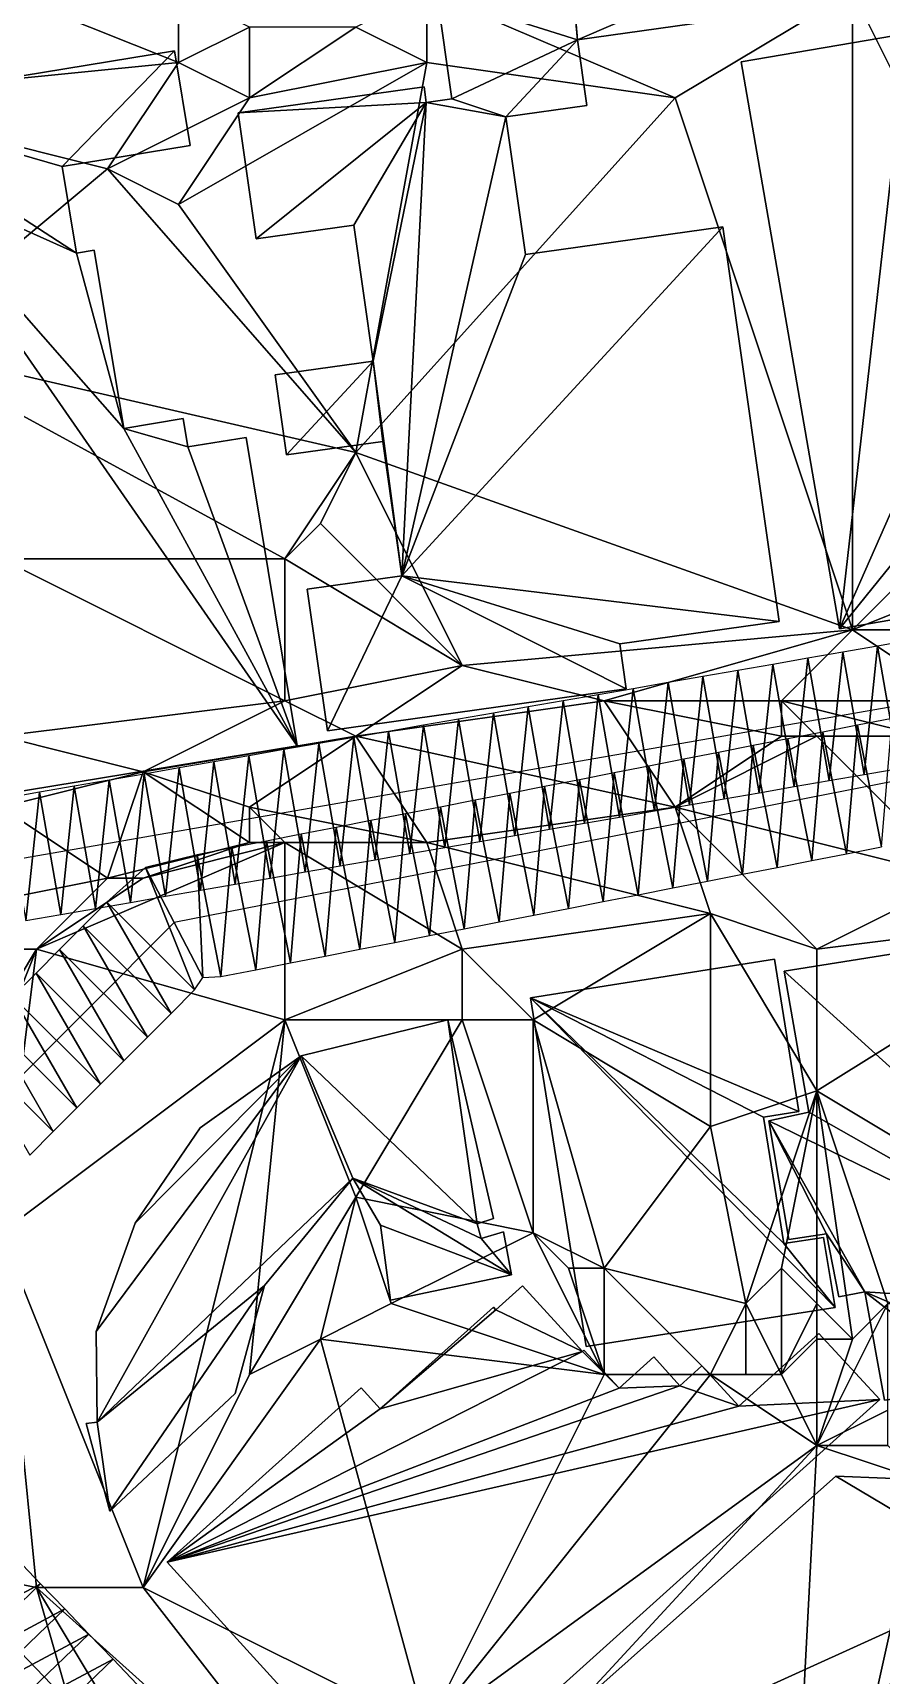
# Model space of a CAD drawing. Header units: metres. Extents: x -1103 to 901, y -902 to 905.
# Drawn here: x -908.2 to -860.4, y 291 to 383.7 of the extents above; entities that cross this region are included whole.
import ezdxf

# ---------------------------------------------------------------- set-up
doc = ezdxf.new("R2010")
doc.units = ezdxf.units.M
for name, color, linetype in [('OSM_BUILDING_FOOTPRINTS', 7, 'CONTINUOUS'), ('OSM_BUILDING_ROOFS', 1, 'CONTINUOUS'), ('OSM_BUILDING_WALLS', 8, 'CONTINUOUS'), ('OSM_ROAD_AXES', 2, 'CONTINUOUS'), ('OSM_ROAD_SURFACE', 9, 'CONTINUOUS'), ('OSM_TERRAIN', 3, 'CONTINUOUS')]:
    doc.layers.add(name, color=color, linetype=linetype)

msp = doc.modelspace()

# ---------------------------------------------------------------- linework, layer by layer
at = {"layer": 'OSM_BUILDING_FOOTPRINTS'}
msp.add_polyline3d([(-866.485, 384.813, 13.067), (-877.495, 383.275, 13.067), (-876.975, 379.571, 13.067), (-881.54, 378.929, 13.067), (-880.435, 371.177, 13.067), (-869.304, 372.736, 13.067), (-866.131, 350.475, 13.067), (-875.118, 349.214, 13.067), (-874.764, 346.67, 13.067), (-891.599, 344.303, 13.067), (-892.737, 352.288, 13.067), (-887.398, 353.04, 13.067), (-888.482, 360.626, 13.067), (-893.909, 359.874, 13.067), (-894.55, 364.386, 13.067), (-889.024, 365.161, 13.067), (-889.024, 365.161, 13.067), (-890.107, 372.835, 13.067), (-895.612, 372.061, 13.067), (-896.629, 379.161, 13.067), (-886.15, 380.632, 13.067), (-886.028, 379.747, 13.067), (-884.591, 379.958, 13.067), (-885.42, 385.775, 13.067)], dxfattribs=at)
for points in [[(-868.276, 382.037, 12.557), (-858.913, 383.641, 12.557), (-855.807, 365.736, 12.557), (-852.657, 366.267, 12.557), (-851.982, 362.385, 12.557), (-852.9, 362.219, 12.557), (-851.142, 352.056, 12.557), (-862.726, 350.065, 12.557), (-868.276, 382.037, 12.557)], [(-915.686, 375.71, 13.244), (-917.974, 375.334, 13.244), (-918.681, 379.636, 13.244), (-900.221, 382.656, 13.244), (-899.348, 377.325, 13.244), (-906.566, 376.142, 13.244), (-905.748, 371.243, 13.244), (-904.753, 371.409, 13.244), (-903.084, 361.367, 13.244), (-899.735, 361.92, 13.244), (-899.469, 360.317, 13.244), (-896.186, 360.858, 13.244), (-893.301, 343.452, 13.244), (-909.882, 340.731, 13.244), (-915.686, 375.71, 13.244)], [(-848.146, 333.577, 13.116), (-844.664, 311.58, 13.116), (-854.822, 309.866, 13.116), (-854.435, 307.345, 13.116), (-860.194, 306.559, 13.116), (-861.3, 312.664, 13.116), (-862.77, 312.387, 13.116), (-863.466, 315.937, 13.116), (-865.589, 315.617, 13.116), (-866.716, 322.318, 13.116), (-864.461, 322.794, 13.116), (-865.854, 330.745, 13.116), (-848.146, 333.577, 13.116)], [(-866.385, 331.42, 13.292), (-865.014, 322.838, 13.292), (-867.004, 322.517, 13.292), (-865.865, 315.384, 13.292), (-863.621, 315.738, 13.292), (-862.98, 311.79, 13.292), (-877.007, 309.578, 13.292), (-880.147, 329.252, 13.292), (-866.385, 331.42, 13.292)], [(-896.804, 306.935, 15.223), (-903.868, 300.288, 15.223), (-905.205, 305.232, 15.223), (-904.586, 305.32, 15.223), (-904.642, 310.429, 15.223), (-902.442, 316.534, 15.223), (-898.783, 321.909, 15.223), (-893.08, 325.978, 15.223), (-884.811, 328.002, 15.223), (-882.236, 316.811, 15.223), (-883.153, 316.501, 15.223), (-882.932, 315.683, 15.223), (-881.672, 316.059, 15.223), (-881.23, 313.626, 15.223), (-888.05, 312.188, 15.223), (-888.603, 316.424, 15.223), (-890.161, 319.078, 15.223), (-895.147, 313.017, 15.223), (-896.804, 306.935, 15.223)], [(-887.143, 282.572, 13.713), (-900.64, 297.424, 13.713), (-889.708, 307.256, 13.713), (-888.625, 306.072, 13.713), (-882.247, 311.801, 13.713), (-882.136, 311.679, 13.713), (-882.114, 311.646, 13.713), (-880.6, 313.006, 13.713), (-877.228, 309.302, 13.713), (-877.14, 309.379, 13.713), (-875.161, 307.234, 13.713), (-873.205, 308.992, 13.713), (-871.735, 307.367, 13.713), (-870.485, 308.495, 13.713), (-868.396, 306.216, 13.713), (-863.886, 310.319, 13.713), (-860.449, 306.593, 13.713), (-887.143, 282.572, 13.713)], [(-857.331, 302.036, 15.648), (-853.286, 296.529, 15.648), (-878.875, 273.283, 15.648), (-886.181, 281.588, 15.648), (-862.925, 302.268, 15.648), (-857.331, 302.036, 15.648)]]:
    msp.add_polyline3d(points, close=True, dxfattribs=at)
at = {"layer": 'OSM_BUILDING_ROOFS'}
for points in [[(-877.495, 383.275, 31.067), (-866.916, 387.843, 31.067), (-877.76, 386.317, 31.067)], [(-877.495, 383.275, 31.067), (-866.485, 384.813, 31.067), (-866.916, 387.843, 31.067)], [(-877.495, 383.275, 31.067), (-877.837, 386.836, 31.067), (-885.42, 385.775, 31.067)], [(-877.495, 383.275, 31.067), (-877.76, 386.317, 31.067), (-877.837, 386.836, 31.067)], [(-877.495, 383.275, 31.067), (-885.42, 385.775, 31.067), (-884.591, 379.958, 31.067)], [(-858.913, 383.641, 33.757), (-868.276, 382.037, 33.757), (-862.726, 350.065, 33.757)], [(-855.807, 365.736, 33.757), (-858.913, 383.641, 33.757), (-862.726, 350.065, 33.757)], [(-906.566, 376.142, 21.644), (-900.221, 382.656, 21.644), (-918.681, 379.636, 21.644)], [(-906.566, 376.142, 21.644), (-899.348, 377.325, 21.644), (-900.221, 382.656, 21.644)], [(-881.54, 378.929, 31.067), (-877.495, 383.275, 31.067), (-884.591, 379.958, 31.067)], [(-881.54, 378.929, 31.067), (-876.975, 379.571, 31.067), (-877.495, 383.275, 31.067)], [(-886.028, 379.747, 31.067), (-886.15, 380.632, 31.067), (-896.629, 379.161, 31.067)], [(-881.54, 378.929, 31.067), (-884.591, 379.958, 31.067), (-886.028, 379.747, 31.067)], [(-905.748, 371.243, 21.644), (-906.566, 376.142, 21.644), (-918.681, 379.636, 21.644)], [(-905.748, 371.243, 21.644), (-918.681, 379.636, 21.644), (-915.686, 375.71, 21.644)], [(-886.028, 379.747, 31.067), (-896.629, 379.161, 31.067), (-895.612, 372.061, 31.067)], [(-886.028, 379.747, 31.067), (-895.612, 372.061, 31.067), (-890.107, 372.835, 31.067)], [(-886.028, 379.747, 31.067), (-890.107, 372.835, 31.067), (-889.024, 365.161, 31.067)], [(-886.028, 379.747, 31.067), (-889.024, 365.161, 31.067), (-887.398, 353.04, 31.067)], [(-886.028, 379.747, 31.067), (-887.398, 353.04, 31.067), (-881.54, 378.929, 31.067)], [(-887.398, 353.04, 31.067), (-880.435, 371.177, 31.067), (-881.54, 378.929, 31.067)], [(-915.686, 375.71, 21.644), (-909.882, 340.731, 21.644), (-893.301, 343.452, 21.644)], [(-915.686, 375.71, 21.644), (-893.301, 343.452, 21.644), (-903.084, 361.367, 21.644)], [(-915.686, 375.71, 21.644), (-903.084, 361.367, 21.644), (-905.748, 371.243, 21.644)], [(-887.398, 353.04, 31.067), (-866.131, 350.475, 31.067), (-869.304, 372.736, 31.067)], [(-887.398, 353.04, 31.067), (-869.304, 372.736, 31.067), (-880.435, 371.177, 31.067)], [(-903.084, 361.367, 21.644), (-904.753, 371.409, 21.644), (-905.748, 371.243, 21.644)], [(-889.024, 365.161, 31.067), (-894.55, 364.386, 31.067), (-893.909, 359.874, 31.067)], [(-889.024, 365.161, 31.067), (-893.909, 359.874, 31.067), (-888.482, 360.626, 31.067)], [(-889.024, 365.161, 31.067), (-888.482, 360.626, 31.067), (-887.398, 353.04, 31.067)], [(-855.807, 365.736, 33.757), (-862.726, 350.065, 33.757), (-852.9, 362.219, 33.757)], [(-862.726, 350.065, 33.757), (-851.142, 352.056, 33.757), (-852.9, 362.219, 33.757)], [(-899.469, 360.317, 21.644), (-899.735, 361.92, 21.644), (-903.084, 361.367, 21.644)], [(-893.301, 343.452, 21.644), (-899.469, 360.317, 21.644), (-903.084, 361.367, 21.644)], [(-893.301, 343.452, 21.644), (-896.186, 360.858, 21.644), (-899.469, 360.317, 21.644)], [(-887.398, 353.04, 31.067), (-892.737, 352.288, 31.067), (-891.599, 344.303, 31.067)], [(-887.398, 353.04, 31.067), (-891.599, 344.303, 31.067), (-874.764, 346.67, 31.067)], [(-887.398, 353.04, 31.067), (-874.764, 346.67, 31.067), (-875.118, 349.214, 31.067)], [(-887.398, 353.04, 31.067), (-875.118, 349.214, 31.067), (-866.131, 350.475, 31.067)], [(-844.664, 311.58, 27.916), (-848.146, 333.577, 27.916), (-865.854, 330.745, 27.916)], [(-865.014, 322.838, 50.492), (-866.385, 331.42, 50.492), (-880.147, 329.252, 50.492)], [(-844.664, 311.58, 27.916), (-865.854, 330.745, 27.916), (-864.461, 322.794, 27.916)], [(-880.147, 329.252, 50.492), (-877.007, 309.578, 50.492), (-862.98, 311.79, 50.492)], [(-867.004, 322.517, 50.492), (-865.014, 322.838, 50.492), (-880.147, 329.252, 50.492)], [(-880.147, 329.252, 50.492), (-862.98, 311.79, 50.492), (-865.865, 315.384, 50.492)], [(-880.147, 329.252, 50.492), (-865.865, 315.384, 50.492), (-867.004, 322.517, 50.492)], [(-883.153, 316.501, 30.023), (-884.811, 328.002, 30.023), (-893.08, 325.978, 30.023)], [(-883.153, 316.501, 30.023), (-882.236, 316.811, 30.023), (-884.811, 328.002, 30.023)], [(-893.08, 325.978, 30.023), (-902.442, 316.534, 30.023), (-904.642, 310.429, 30.023)], [(-893.08, 325.978, 30.023), (-904.642, 310.429, 30.023), (-904.586, 305.32, 30.023)], [(-890.161, 319.078, 30.023), (-893.08, 325.978, 30.023), (-904.586, 305.32, 30.023)], [(-893.08, 325.978, 30.023), (-898.783, 321.909, 30.023), (-902.442, 316.534, 30.023)], [(-890.161, 319.078, 30.023), (-883.153, 316.501, 30.023), (-893.08, 325.978, 30.023)], [(-844.664, 311.58, 27.916), (-864.461, 322.794, 27.916), (-866.716, 322.318, 27.916)], [(-866.716, 322.318, 27.916), (-865.589, 315.617, 27.916), (-863.466, 315.937, 27.916)], [(-861.3, 312.664, 27.916), (-844.664, 311.58, 27.916), (-866.716, 322.318, 27.916)], [(-861.3, 312.664, 27.916), (-866.716, 322.318, 27.916), (-863.466, 315.937, 27.916)], [(-904.586, 305.32, 30.023), (-895.147, 313.017, 30.023), (-890.161, 319.078, 30.023)], [(-890.161, 319.078, 30.023), (-888.603, 316.424, 30.023), (-881.23, 313.626, 30.023)], [(-890.161, 319.078, 30.023), (-881.23, 313.626, 30.023), (-882.932, 315.683, 30.023)], [(-890.161, 319.078, 30.023), (-882.932, 315.683, 30.023), (-883.153, 316.501, 30.023)], [(-888.603, 316.424, 30.023), (-888.05, 312.188, 30.023), (-881.23, 313.626, 30.023)], [(-881.23, 313.626, 30.023), (-881.672, 316.059, 30.023), (-882.932, 315.683, 30.023)], [(-863.466, 315.937, 27.916), (-862.77, 312.387, 27.916), (-861.3, 312.664, 27.916)], [(-862.98, 311.79, 50.492), (-863.621, 315.738, 50.492), (-865.865, 315.384, 50.492)], [(-904.586, 305.32, 30.023), (-903.868, 300.288, 30.023), (-895.147, 313.017, 30.023)], [(-903.868, 300.288, 30.023), (-896.804, 306.935, 30.023), (-895.147, 313.017, 30.023)], [(-877.228, 309.302, 50.913), (-880.6, 313.006, 50.913), (-882.114, 311.646, 50.913)], [(-861.3, 312.664, 27.916), (-860.194, 306.559, 27.916), (-854.435, 307.345, 27.916)], [(-861.3, 312.664, 27.916), (-854.435, 307.345, 27.916), (-854.822, 309.866, 27.916)], [(-861.3, 312.664, 27.916), (-854.822, 309.866, 27.916), (-844.664, 311.58, 27.916)], [(-882.114, 311.646, 50.913), (-882.247, 311.801, 50.913), (-888.625, 306.072, 50.913)], [(-877.228, 309.302, 50.913), (-882.114, 311.646, 50.913), (-888.625, 306.072, 50.913)], [(-882.114, 311.646, 50.913), (-882.136, 311.679, 50.913), (-882.247, 311.801, 50.913)], [(-860.449, 306.593, 50.913), (-863.886, 310.319, 50.913), (-868.396, 306.216, 50.913)], [(-875.161, 307.234, 50.913), (-877.14, 309.379, 50.913), (-877.228, 309.302, 50.913)], [(-900.64, 297.424, 50.913), (-875.161, 307.234, 50.913), (-877.228, 309.302, 50.913)], [(-877.228, 309.302, 50.913), (-888.625, 306.072, 50.913), (-900.64, 297.424, 50.913)], [(-871.735, 307.367, 50.913), (-873.205, 308.992, 50.913), (-875.161, 307.234, 50.913)], [(-868.396, 306.216, 50.913), (-870.485, 308.495, 50.913), (-871.735, 307.367, 50.913)], [(-900.64, 297.424, 50.913), (-868.396, 306.216, 50.913), (-871.735, 307.367, 50.913)], [(-900.64, 297.424, 50.913), (-871.735, 307.367, 50.913), (-875.161, 307.234, 50.913)], [(-888.625, 306.072, 50.913), (-889.708, 307.256, 50.913), (-900.64, 297.424, 50.913)], [(-900.64, 297.424, 50.913), (-887.143, 282.572, 50.913), (-860.449, 306.593, 50.913)], [(-900.64, 297.424, 50.913), (-860.449, 306.593, 50.913), (-868.396, 306.216, 50.913)], [(-904.586, 305.32, 30.023), (-905.205, 305.232, 30.023), (-903.868, 300.288, 30.023)], [(-853.286, 296.529, 46.448), (-862.925, 302.268, 46.448), (-886.181, 281.588, 46.448)], [(-853.286, 296.529, 46.448), (-857.331, 302.036, 46.448), (-862.925, 302.268, 46.448)], [(-853.286, 296.529, 46.448), (-886.181, 281.588, 46.448), (-878.875, 273.283, 46.448)], [(-846.465, 288.954, 27.157), (-853.274, 295.843, 27.157), (-866.705, 282.727, 27.157)]]:
    msp.add_3dface(points, dxfattribs=at)
at = {"layer": 'OSM_BUILDING_WALLS'}
for points in [[(-885.42, 385.775, 13.067), (-884.591, 379.958, 13.067), (-884.591, 379.958, 31.067)], [(-885.42, 385.775, 13.067), (-884.591, 379.958, 31.067), (-885.42, 385.775, 31.067)], [(-877.495, 383.275, 13.067), (-866.485, 384.813, 13.067), (-866.485, 384.813, 31.067)], [(-877.495, 383.275, 13.067), (-866.485, 384.813, 31.067), (-877.495, 383.275, 31.067)], [(-858.913, 383.641, 12.557), (-868.276, 382.037, 12.557), (-868.276, 382.037, 33.757)], [(-858.913, 383.641, 12.557), (-868.276, 382.037, 33.757), (-858.913, 383.641, 33.757)], [(-900.221, 382.656, 13.244), (-918.681, 379.636, 13.244), (-918.681, 379.636, 21.644)], [(-900.221, 382.656, 13.244), (-918.681, 379.636, 21.644), (-900.221, 382.656, 21.644)], [(-899.348, 377.325, 13.244), (-900.221, 382.656, 13.244), (-900.221, 382.656, 21.644)], [(-899.348, 377.325, 13.244), (-900.221, 382.656, 21.644), (-899.348, 377.325, 21.644)], [(-876.975, 379.571, 13.067), (-877.495, 383.275, 13.067), (-877.495, 383.275, 31.067)], [(-876.975, 379.571, 13.067), (-877.495, 383.275, 31.067), (-876.975, 379.571, 31.067)], [(-868.276, 382.037, 12.557), (-862.726, 350.065, 12.557), (-862.726, 350.065, 33.757)], [(-868.276, 382.037, 12.557), (-862.726, 350.065, 33.757), (-868.276, 382.037, 33.757)], [(-886.15, 380.632, 13.067), (-896.629, 379.161, 13.067), (-896.629, 379.161, 31.067)], [(-886.15, 380.632, 13.067), (-896.629, 379.161, 31.067), (-886.15, 380.632, 31.067)], [(-886.028, 379.747, 13.067), (-886.15, 380.632, 13.067), (-886.15, 380.632, 31.067)], [(-886.028, 379.747, 13.067), (-886.15, 380.632, 31.067), (-886.028, 379.747, 31.067)], [(-884.591, 379.958, 13.067), (-886.028, 379.747, 13.067), (-886.028, 379.747, 31.067)], [(-884.591, 379.958, 13.067), (-886.028, 379.747, 31.067), (-884.591, 379.958, 31.067)], [(-896.629, 379.161, 13.067), (-895.612, 372.061, 13.067), (-895.612, 372.061, 31.067)], [(-896.629, 379.161, 13.067), (-895.612, 372.061, 31.067), (-896.629, 379.161, 31.067)], [(-881.54, 378.929, 13.067), (-876.975, 379.571, 13.067), (-876.975, 379.571, 31.067)], [(-881.54, 378.929, 13.067), (-876.975, 379.571, 31.067), (-881.54, 378.929, 31.067)], [(-880.435, 371.177, 13.067), (-881.54, 378.929, 13.067), (-881.54, 378.929, 31.067)], [(-880.435, 371.177, 13.067), (-881.54, 378.929, 31.067), (-880.435, 371.177, 31.067)], [(-906.566, 376.142, 13.244), (-899.348, 377.325, 13.244), (-899.348, 377.325, 21.644)], [(-906.566, 376.142, 13.244), (-899.348, 377.325, 21.644), (-906.566, 376.142, 21.644)], [(-905.748, 371.243, 13.244), (-906.566, 376.142, 13.244), (-906.566, 376.142, 21.644)], [(-905.748, 371.243, 13.244), (-906.566, 376.142, 21.644), (-905.748, 371.243, 21.644)], [(-895.612, 372.061, 13.067), (-890.107, 372.835, 13.067), (-890.107, 372.835, 31.067)], [(-895.612, 372.061, 13.067), (-890.107, 372.835, 31.067), (-895.612, 372.061, 31.067)], [(-890.107, 372.835, 13.067), (-889.024, 365.161, 13.067), (-889.024, 365.161, 31.067)], [(-890.107, 372.835, 13.067), (-889.024, 365.161, 31.067), (-890.107, 372.835, 31.067)], [(-869.304, 372.736, 13.067), (-880.435, 371.177, 13.067), (-880.435, 371.177, 31.067)], [(-869.304, 372.736, 13.067), (-880.435, 371.177, 31.067), (-869.304, 372.736, 31.067)], [(-866.131, 350.475, 13.067), (-869.304, 372.736, 13.067), (-869.304, 372.736, 31.067)], [(-866.131, 350.475, 13.067), (-869.304, 372.736, 31.067), (-866.131, 350.475, 31.067)], [(-904.753, 371.409, 13.244), (-905.748, 371.243, 13.244), (-905.748, 371.243, 21.644)], [(-904.753, 371.409, 13.244), (-905.748, 371.243, 21.644), (-904.753, 371.409, 21.644)], [(-903.084, 361.367, 13.244), (-904.753, 371.409, 13.244), (-904.753, 371.409, 21.644)], [(-903.084, 361.367, 13.244), (-904.753, 371.409, 21.644), (-903.084, 361.367, 21.644)], [(-889.024, 365.161, 13.067), (-894.55, 364.386, 13.067), (-894.55, 364.386, 31.067)], [(-889.024, 365.161, 13.067), (-894.55, 364.386, 31.067), (-889.024, 365.161, 31.067)], [(-894.55, 364.386, 13.067), (-893.909, 359.874, 13.067), (-893.909, 359.874, 31.067)], [(-894.55, 364.386, 13.067), (-893.909, 359.874, 31.067), (-894.55, 364.386, 31.067)], [(-899.735, 361.92, 13.244), (-903.084, 361.367, 13.244), (-903.084, 361.367, 21.644)], [(-899.735, 361.92, 13.244), (-903.084, 361.367, 21.644), (-899.735, 361.92, 21.644)], [(-899.469, 360.317, 13.244), (-899.735, 361.92, 13.244), (-899.735, 361.92, 21.644)], [(-899.469, 360.317, 13.244), (-899.735, 361.92, 21.644), (-899.469, 360.317, 21.644)], [(-896.186, 360.858, 13.244), (-899.469, 360.317, 13.244), (-899.469, 360.317, 21.644)], [(-896.186, 360.858, 13.244), (-899.469, 360.317, 21.644), (-896.186, 360.858, 21.644)], [(-893.301, 343.452, 13.244), (-896.186, 360.858, 13.244), (-896.186, 360.858, 21.644)], [(-893.301, 343.452, 13.244), (-896.186, 360.858, 21.644), (-893.301, 343.452, 21.644)], [(-893.909, 359.874, 13.067), (-888.482, 360.626, 13.067), (-888.482, 360.626, 31.067)], [(-893.909, 359.874, 13.067), (-888.482, 360.626, 31.067), (-893.909, 359.874, 31.067)], [(-888.482, 360.626, 13.067), (-887.398, 353.04, 13.067), (-887.398, 353.04, 31.067)], [(-888.482, 360.626, 13.067), (-887.398, 353.04, 31.067), (-888.482, 360.626, 31.067)], [(-887.398, 353.04, 13.067), (-892.737, 352.288, 13.067), (-892.737, 352.288, 31.067)], [(-887.398, 353.04, 13.067), (-892.737, 352.288, 31.067), (-887.398, 353.04, 31.067)], [(-892.737, 352.288, 13.067), (-891.599, 344.303, 13.067), (-891.599, 344.303, 31.067)], [(-892.737, 352.288, 13.067), (-891.599, 344.303, 31.067), (-892.737, 352.288, 31.067)], [(-862.726, 350.065, 12.557), (-851.142, 352.056, 12.557), (-851.142, 352.056, 33.757)], [(-862.726, 350.065, 12.557), (-851.142, 352.056, 33.757), (-862.726, 350.065, 33.757)], [(-875.118, 349.214, 13.067), (-866.131, 350.475, 13.067), (-866.131, 350.475, 31.067)], [(-875.118, 349.214, 13.067), (-866.131, 350.475, 31.067), (-875.118, 349.214, 31.067)], [(-874.764, 346.67, 13.067), (-875.118, 349.214, 13.067), (-875.118, 349.214, 31.067)], [(-874.764, 346.67, 13.067), (-875.118, 349.214, 31.067), (-874.764, 346.67, 31.067)], [(-891.599, 344.303, 13.067), (-874.764, 346.67, 13.067), (-874.764, 346.67, 31.067)], [(-891.599, 344.303, 13.067), (-874.764, 346.67, 31.067), (-891.599, 344.303, 31.067)], [(-909.882, 340.731, 13.244), (-893.301, 343.452, 13.244), (-893.301, 343.452, 21.644)], [(-909.882, 340.731, 13.244), (-893.301, 343.452, 21.644), (-909.882, 340.731, 21.644)], [(-848.146, 333.577, 13.116), (-865.854, 330.745, 13.116), (-865.854, 330.745, 27.916)], [(-848.146, 333.577, 13.116), (-865.854, 330.745, 27.916), (-848.146, 333.577, 27.916)], [(-866.385, 331.42, 13.292), (-880.147, 329.252, 13.292), (-880.147, 329.252, 50.492)], [(-866.385, 331.42, 13.292), (-880.147, 329.252, 50.492), (-866.385, 331.42, 50.492)], [(-865.014, 322.838, 13.292), (-866.385, 331.42, 13.292), (-866.385, 331.42, 50.492)], [(-865.014, 322.838, 13.292), (-866.385, 331.42, 50.492), (-865.014, 322.838, 50.492)], [(-865.854, 330.745, 13.116), (-864.461, 322.794, 13.116), (-864.461, 322.794, 27.916)], [(-865.854, 330.745, 13.116), (-864.461, 322.794, 27.916), (-865.854, 330.745, 27.916)], [(-880.147, 329.252, 13.292), (-877.007, 309.578, 13.292), (-877.007, 309.578, 50.492)], [(-880.147, 329.252, 13.292), (-877.007, 309.578, 50.492), (-880.147, 329.252, 50.492)], [(-884.811, 328.002, 15.223), (-893.08, 325.978, 15.223), (-893.08, 325.978, 30.023)], [(-884.811, 328.002, 15.223), (-893.08, 325.978, 30.023), (-884.811, 328.002, 30.023)], [(-882.236, 316.811, 15.223), (-884.811, 328.002, 15.223), (-884.811, 328.002, 30.023)], [(-882.236, 316.811, 15.223), (-884.811, 328.002, 30.023), (-882.236, 316.811, 30.023)], [(-893.08, 325.978, 15.223), (-898.783, 321.909, 15.223), (-898.783, 321.909, 30.023)], [(-893.08, 325.978, 15.223), (-898.783, 321.909, 30.023), (-893.08, 325.978, 30.023)], [(-867.004, 322.517, 13.292), (-865.014, 322.838, 13.292), (-865.014, 322.838, 50.492)], [(-867.004, 322.517, 13.292), (-865.014, 322.838, 50.492), (-867.004, 322.517, 50.492)], [(-865.865, 315.384, 13.292), (-867.004, 322.517, 13.292), (-867.004, 322.517, 50.492)], [(-865.865, 315.384, 13.292), (-867.004, 322.517, 50.492), (-865.865, 315.384, 50.492)], [(-864.461, 322.794, 13.116), (-866.716, 322.318, 13.116), (-866.716, 322.318, 27.916)], [(-864.461, 322.794, 13.116), (-866.716, 322.318, 27.916), (-864.461, 322.794, 27.916)], [(-898.783, 321.909, 15.223), (-902.442, 316.534, 15.223), (-902.442, 316.534, 30.023)], [(-898.783, 321.909, 15.223), (-902.442, 316.534, 30.023), (-898.783, 321.909, 30.023)], [(-866.716, 322.318, 13.116), (-865.589, 315.617, 13.116), (-865.589, 315.617, 27.916)], [(-866.716, 322.318, 13.116), (-865.589, 315.617, 27.916), (-866.716, 322.318, 27.916)], [(-895.147, 313.017, 15.223), (-890.161, 319.078, 15.223), (-890.161, 319.078, 30.023)], [(-895.147, 313.017, 15.223), (-890.161, 319.078, 30.023), (-895.147, 313.017, 30.023)], [(-890.161, 319.078, 15.223), (-888.603, 316.424, 15.223), (-888.603, 316.424, 30.023)], [(-890.161, 319.078, 15.223), (-888.603, 316.424, 30.023), (-890.161, 319.078, 30.023)], [(-883.153, 316.501, 15.223), (-882.236, 316.811, 15.223), (-882.236, 316.811, 30.023)], [(-883.153, 316.501, 15.223), (-882.236, 316.811, 30.023), (-883.153, 316.501, 30.023)], [(-902.442, 316.534, 15.223), (-904.642, 310.429, 15.223), (-904.642, 310.429, 30.023)], [(-902.442, 316.534, 15.223), (-904.642, 310.429, 30.023), (-902.442, 316.534, 30.023)], [(-888.603, 316.424, 15.223), (-888.05, 312.188, 15.223), (-888.05, 312.188, 30.023)], [(-888.603, 316.424, 15.223), (-888.05, 312.188, 30.023), (-888.603, 316.424, 30.023)], [(-882.932, 315.683, 15.223), (-883.153, 316.501, 15.223), (-883.153, 316.501, 30.023)], [(-882.932, 315.683, 15.223), (-883.153, 316.501, 30.023), (-882.932, 315.683, 30.023)], [(-881.672, 316.059, 15.223), (-882.932, 315.683, 15.223), (-882.932, 315.683, 30.023)], [(-881.672, 316.059, 15.223), (-882.932, 315.683, 30.023), (-881.672, 316.059, 30.023)], [(-881.23, 313.626, 15.223), (-881.672, 316.059, 15.223), (-881.672, 316.059, 30.023)], [(-881.23, 313.626, 15.223), (-881.672, 316.059, 30.023), (-881.23, 313.626, 30.023)], [(-865.589, 315.617, 13.116), (-863.466, 315.937, 13.116), (-863.466, 315.937, 27.916)], [(-865.589, 315.617, 13.116), (-863.466, 315.937, 27.916), (-865.589, 315.617, 27.916)], [(-863.466, 315.937, 13.116), (-862.77, 312.387, 13.116), (-862.77, 312.387, 27.916)], [(-863.466, 315.937, 13.116), (-862.77, 312.387, 27.916), (-863.466, 315.937, 27.916)], [(-863.621, 315.738, 13.292), (-865.865, 315.384, 13.292), (-865.865, 315.384, 50.492)], [(-863.621, 315.738, 13.292), (-865.865, 315.384, 50.492), (-863.621, 315.738, 50.492)], [(-862.98, 311.79, 13.292), (-863.621, 315.738, 13.292), (-863.621, 315.738, 50.492)], [(-862.98, 311.79, 13.292), (-863.621, 315.738, 50.492), (-862.98, 311.79, 50.492)], [(-888.05, 312.188, 15.223), (-881.23, 313.626, 15.223), (-881.23, 313.626, 30.023)], [(-888.05, 312.188, 15.223), (-881.23, 313.626, 30.023), (-888.05, 312.188, 30.023)], [(-896.804, 306.935, 15.223), (-895.147, 313.017, 15.223), (-895.147, 313.017, 30.023)], [(-896.804, 306.935, 15.223), (-895.147, 313.017, 30.023), (-896.804, 306.935, 30.023)], [(-880.6, 313.006, 13.713), (-882.114, 311.646, 13.713), (-882.114, 311.646, 50.913)], [(-880.6, 313.006, 13.713), (-882.114, 311.646, 50.913), (-880.6, 313.006, 50.913)], [(-877.228, 309.302, 13.713), (-880.6, 313.006, 13.713), (-880.6, 313.006, 50.913)], [(-877.228, 309.302, 13.713), (-880.6, 313.006, 50.913), (-877.228, 309.302, 50.913)], [(-862.77, 312.387, 13.116), (-861.3, 312.664, 13.116), (-861.3, 312.664, 27.916)], [(-862.77, 312.387, 13.116), (-861.3, 312.664, 27.916), (-862.77, 312.387, 27.916)], [(-861.3, 312.664, 13.116), (-860.194, 306.559, 13.116), (-860.194, 306.559, 27.916)], [(-861.3, 312.664, 13.116), (-860.194, 306.559, 27.916), (-861.3, 312.664, 27.916)], [(-882.247, 311.801, 13.713), (-888.625, 306.072, 13.713), (-888.625, 306.072, 50.913)], [(-882.247, 311.801, 13.713), (-888.625, 306.072, 50.913), (-882.247, 311.801, 50.913)], [(-882.136, 311.679, 13.713), (-882.247, 311.801, 13.713), (-882.247, 311.801, 50.913)], [(-882.136, 311.679, 13.713), (-882.247, 311.801, 50.913), (-882.136, 311.679, 50.913)], [(-882.114, 311.646, 13.713), (-882.136, 311.679, 13.713), (-882.136, 311.679, 50.913)], [(-882.114, 311.646, 13.713), (-882.136, 311.679, 50.913), (-882.114, 311.646, 50.913)], [(-877.007, 309.578, 13.292), (-862.98, 311.79, 13.292), (-862.98, 311.79, 50.492)], [(-877.007, 309.578, 13.292), (-862.98, 311.79, 50.492), (-877.007, 309.578, 50.492)], [(-904.642, 310.429, 15.223), (-904.586, 305.32, 15.223), (-904.586, 305.32, 30.023)], [(-904.642, 310.429, 15.223), (-904.586, 305.32, 30.023), (-904.642, 310.429, 30.023)], [(-863.886, 310.319, 13.713), (-868.396, 306.216, 13.713), (-868.396, 306.216, 50.913)], [(-863.886, 310.319, 13.713), (-868.396, 306.216, 50.913), (-863.886, 310.319, 50.913)], [(-860.449, 306.593, 13.713), (-863.886, 310.319, 13.713), (-863.886, 310.319, 50.913)], [(-860.449, 306.593, 13.713), (-863.886, 310.319, 50.913), (-860.449, 306.593, 50.913)], [(-877.14, 309.379, 13.713), (-877.228, 309.302, 13.713), (-877.228, 309.302, 50.913)], [(-877.14, 309.379, 13.713), (-877.228, 309.302, 50.913), (-877.14, 309.379, 50.913)], [(-875.161, 307.234, 13.713), (-877.14, 309.379, 13.713), (-877.14, 309.379, 50.913)], [(-875.161, 307.234, 13.713), (-877.14, 309.379, 50.913), (-875.161, 307.234, 50.913)], [(-873.205, 308.992, 13.713), (-875.161, 307.234, 13.713), (-875.161, 307.234, 50.913)], [(-873.205, 308.992, 13.713), (-875.161, 307.234, 50.913), (-873.205, 308.992, 50.913)], [(-871.735, 307.367, 13.713), (-873.205, 308.992, 13.713), (-873.205, 308.992, 50.913)], [(-871.735, 307.367, 13.713), (-873.205, 308.992, 50.913), (-871.735, 307.367, 50.913)], [(-870.485, 308.495, 13.713), (-871.735, 307.367, 13.713), (-871.735, 307.367, 50.913)], [(-870.485, 308.495, 13.713), (-871.735, 307.367, 50.913), (-870.485, 308.495, 50.913)], [(-868.396, 306.216, 13.713), (-870.485, 308.495, 13.713), (-870.485, 308.495, 50.913)], [(-868.396, 306.216, 13.713), (-870.485, 308.495, 50.913), (-868.396, 306.216, 50.913)], [(-903.868, 300.288, 15.223), (-896.804, 306.935, 15.223), (-896.804, 306.935, 30.023)], [(-903.868, 300.288, 15.223), (-896.804, 306.935, 30.023), (-903.868, 300.288, 30.023)], [(-889.708, 307.256, 13.713), (-900.64, 297.424, 13.713), (-900.64, 297.424, 50.913)], [(-889.708, 307.256, 13.713), (-900.64, 297.424, 50.913), (-889.708, 307.256, 50.913)], [(-888.625, 306.072, 13.713), (-889.708, 307.256, 13.713), (-889.708, 307.256, 50.913)], [(-888.625, 306.072, 13.713), (-889.708, 307.256, 50.913), (-888.625, 306.072, 50.913)], [(-887.143, 282.572, 13.713), (-860.449, 306.593, 13.713), (-860.449, 306.593, 50.913)], [(-887.143, 282.572, 13.713), (-860.449, 306.593, 50.913), (-887.143, 282.572, 50.913)], [(-904.586, 305.32, 15.223), (-905.205, 305.232, 15.223), (-905.205, 305.232, 30.023)], [(-904.586, 305.32, 15.223), (-905.205, 305.232, 30.023), (-904.586, 305.32, 30.023)], [(-905.205, 305.232, 15.223), (-903.868, 300.288, 15.223), (-903.868, 300.288, 30.023)], [(-905.205, 305.232, 15.223), (-903.868, 300.288, 30.023), (-905.205, 305.232, 30.023)], [(-862.925, 302.268, 15.648), (-886.181, 281.588, 15.648), (-886.181, 281.588, 46.448)], [(-862.925, 302.268, 15.648), (-886.181, 281.588, 46.448), (-862.925, 302.268, 46.448)], [(-857.331, 302.036, 15.648), (-862.925, 302.268, 15.648), (-862.925, 302.268, 46.448)], [(-857.331, 302.036, 15.648), (-862.925, 302.268, 46.448), (-857.331, 302.036, 46.448)], [(-900.64, 297.424, 13.713), (-887.143, 282.572, 13.713), (-887.143, 282.572, 50.913)], [(-900.64, 297.424, 13.713), (-887.143, 282.572, 50.913), (-900.64, 297.424, 50.913)], [(-878.875, 273.283, 15.648), (-853.286, 296.529, 15.648), (-853.286, 296.529, 46.448)], [(-878.875, 273.283, 15.648), (-853.286, 296.529, 46.448), (-878.875, 273.283, 46.448)], [(-853.274, 295.843, 15.557), (-866.705, 282.727, 15.557), (-866.705, 282.727, 27.157)], [(-853.274, 295.843, 15.557), (-866.705, 282.727, 27.157), (-853.274, 295.843, 27.157)]]:
    msp.add_3dface(points, dxfattribs=at)
at = {"layer": 'OSM_ROAD_AXES'}
for points in [[(-925.567, 329.097, 16.172), (-911.186, 336.705, 16.479), (-824.524, 351.824, 14.158), (-684.949, 374.984, 13.7), (-671.817, 382.913, 15.386)], [(-671.021, 374.276, 15.641), (-682.528, 370.737, 13.989), (-823.795, 348.496, 14.019), (-900.243, 333.498, 16.967), (-914.856, 318.856, 16.668)], [(-658.459, 30.519, 14.781), (-710.678, 83.181, 17.71), (-747.532, 124.397, 16.044), (-813.689, 192.863, 18.856), (-868.141, 249.805, 17.888), (-918.459, 302.29, 16.647)]]:
    msp.add_polyline3d(points, dxfattribs=at)
at = {"layer": 'OSM_ROAD_SURFACE'}
for points in [[(-859.375, 342.191, 14.693), (-858.609, 349.431, 14.843), (-860.578, 349.087, 15.025)], [(-865.284, 341.161, 15.267), (-864.518, 348.4, 15.365), (-866.487, 348.056, 15.477)], [(-865.284, 341.161, 15.267), (-863.315, 341.504, 15.127), (-864.518, 348.4, 15.365)], [(-863.315, 341.504, 15.127), (-862.548, 348.744, 15.218), (-864.518, 348.4, 15.365)], [(-863.315, 341.504, 15.127), (-861.345, 341.848, 14.959), (-862.548, 348.744, 15.218)], [(-861.345, 341.848, 14.959), (-860.578, 349.087, 15.025), (-862.548, 348.744, 15.218)], [(-861.345, 341.848, 14.959), (-859.375, 342.191, 14.693), (-860.578, 349.087, 15.025)], [(-871.193, 340.13, 15.689), (-870.426, 347.369, 15.699), (-872.396, 347.026, 15.811)], [(-871.193, 340.13, 15.689), (-869.223, 340.473, 15.548), (-870.426, 347.369, 15.699)], [(-869.223, 340.473, 15.548), (-868.457, 347.713, 15.588), (-870.426, 347.369, 15.699)], [(-869.223, 340.473, 15.548), (-867.254, 340.817, 15.408), (-868.457, 347.713, 15.588)], [(-867.254, 340.817, 15.408), (-866.487, 348.056, 15.477), (-868.457, 347.713, 15.588)], [(-867.254, 340.817, 15.408), (-865.284, 341.161, 15.267), (-866.487, 348.056, 15.477)], [(-875.132, 339.443, 15.942), (-874.365, 346.682, 15.872), (-876.335, 346.338, 15.933)], [(-875.132, 339.443, 15.942), (-873.162, 339.786, 15.819), (-874.365, 346.682, 15.872)], [(-873.162, 339.786, 15.819), (-872.396, 347.026, 15.811), (-874.365, 346.682, 15.872)], [(-873.162, 339.786, 15.819), (-871.193, 340.13, 15.689), (-872.396, 347.026, 15.811)], [(-881.041, 338.412, 16.309), (-880.274, 345.651, 16.067), (-882.244, 345.308, 16.134)], [(-881.041, 338.412, 16.309), (-879.071, 338.755, 16.187), (-880.274, 345.651, 16.067)], [(-879.071, 338.755, 16.187), (-878.305, 345.995, 15.999), (-880.274, 345.651, 16.067)], [(-879.071, 338.755, 16.187), (-877.102, 339.099, 16.064), (-878.305, 345.995, 15.999)], [(-877.102, 339.099, 16.064), (-876.335, 346.338, 15.933), (-878.305, 345.995, 15.999)], [(-877.102, 339.099, 16.064), (-875.132, 339.443, 15.942), (-876.335, 346.338, 15.933)], [(-886.949, 337.381, 16.641), (-886.183, 344.62, 16.27), (-888.153, 344.277, 16.338)], [(-886.949, 337.381, 16.641), (-884.98, 337.724, 16.554), (-886.183, 344.62, 16.27)], [(-884.98, 337.724, 16.554), (-884.213, 344.964, 16.202), (-886.183, 344.62, 16.27)], [(-884.98, 337.724, 16.554), (-883.01, 338.068, 16.432), (-884.213, 344.964, 16.202)], [(-883.01, 338.068, 16.432), (-882.244, 345.308, 16.134), (-884.213, 344.964, 16.202)], [(-883.01, 338.068, 16.432), (-881.041, 338.412, 16.309), (-882.244, 345.308, 16.134)], [(-861.712, 344.624, 14.961), (-863.673, 344.239, 15.176), (-862.325, 337.37, 15.032)], [(-861.712, 344.624, 14.961), (-862.325, 337.37, 15.032), (-860.365, 337.755, 14.882)], [(-859.752, 345.008, 14.826), (-861.712, 344.624, 14.961), (-860.365, 337.755, 14.882)], [(-890.889, 336.694, 16.785), (-890.122, 343.933, 16.389), (-892.092, 343.589, 16.409)], [(-890.889, 336.694, 16.785), (-888.919, 337.037, 16.713), (-890.122, 343.933, 16.389)], [(-888.919, 337.037, 16.713), (-888.153, 344.277, 16.338), (-890.122, 343.933, 16.389)], [(-888.919, 337.037, 16.713), (-886.949, 337.381, 16.641), (-888.153, 344.277, 16.338)], [(-865.633, 343.855, 15.507), (-867.593, 343.47, 15.674), (-866.245, 336.601, 15.394)], [(-865.633, 343.855, 15.507), (-866.245, 336.601, 15.394), (-864.285, 336.986, 15.213)], [(-863.673, 344.239, 15.176), (-865.633, 343.855, 15.507), (-864.285, 336.986, 15.213)], [(-863.673, 344.239, 15.176), (-864.285, 336.986, 15.213), (-862.325, 337.37, 15.032)], [(-896.797, 335.663, 16.944), (-896.031, 342.902, 16.449), (-898, 342.559, 16.469)], [(-896.797, 335.663, 16.944), (-894.828, 336.006, 16.94), (-896.031, 342.902, 16.449)], [(-894.828, 336.006, 16.94), (-894.061, 343.246, 16.429), (-896.031, 342.902, 16.449)], [(-894.828, 336.006, 16.94), (-892.858, 336.35, 16.878), (-894.061, 343.246, 16.429)], [(-892.858, 336.35, 16.878), (-892.092, 343.589, 16.409), (-894.061, 343.246, 16.429)], [(-892.858, 336.35, 16.878), (-890.889, 336.694, 16.785), (-892.092, 343.589, 16.409)], [(-869.553, 343.086, 15.736), (-871.513, 342.701, 15.798), (-870.166, 335.832, 15.822)], [(-869.553, 343.086, 15.736), (-870.166, 335.832, 15.822), (-868.206, 336.217, 15.575)], [(-867.593, 343.47, 15.674), (-869.553, 343.086, 15.736), (-868.206, 336.217, 15.575)], [(-867.593, 343.47, 15.674), (-868.206, 336.217, 15.575), (-866.245, 336.601, 15.394)], [(-902.706, 334.632, 16.98), (-901.94, 341.871, 16.508), (-903.909, 341.528, 16.537)], [(-902.706, 334.632, 16.98), (-900.737, 334.976, 16.952), (-901.94, 341.871, 16.508)], [(-900.737, 334.976, 16.952), (-899.97, 342.215, 16.489), (-901.94, 341.871, 16.508)], [(-900.737, 334.976, 16.952), (-898.767, 335.319, 16.948), (-899.97, 342.215, 16.489)], [(-898.767, 335.319, 16.948), (-898, 342.559, 16.469), (-899.97, 342.215, 16.489)], [(-898.767, 335.319, 16.948), (-896.797, 335.663, 16.944), (-898, 342.559, 16.469)], [(-875.434, 341.932, 15.905), (-877.394, 341.548, 15.949), (-876.046, 334.678, 16.202)], [(-875.434, 341.932, 15.905), (-876.046, 334.678, 16.202), (-874.086, 335.063, 16.096)], [(-873.474, 342.317, 15.86), (-875.434, 341.932, 15.905), (-874.086, 335.063, 16.096)], [(-873.474, 342.317, 15.86), (-874.086, 335.063, 16.096), (-872.126, 335.448, 15.972)], [(-871.513, 342.701, 15.798), (-873.474, 342.317, 15.86), (-872.126, 335.448, 15.972)], [(-871.513, 342.701, 15.798), (-872.126, 335.448, 15.972), (-870.166, 335.832, 15.822)], [(-906.645, 333.945, 16.794), (-905.879, 341.184, 16.526), (-907.848, 340.841, 16.514)], [(-906.645, 333.945, 16.794), (-904.676, 334.288, 16.993), (-905.879, 341.184, 16.526)], [(-904.676, 334.288, 16.993), (-903.909, 341.528, 16.537), (-905.879, 341.184, 16.526)], [(-904.676, 334.288, 16.993), (-902.706, 334.632, 16.98), (-903.909, 341.528, 16.537)], [(-879.354, 341.163, 16.04), (-881.314, 340.778, 16.166), (-879.967, 333.909, 16.412)], [(-879.354, 341.163, 16.04), (-879.967, 333.909, 16.412), (-878.007, 334.294, 16.307)], [(-877.394, 341.548, 15.949), (-879.354, 341.163, 16.04), (-878.007, 334.294, 16.307)], [(-877.394, 341.548, 15.949), (-878.007, 334.294, 16.307), (-876.046, 334.678, 16.202)], [(-908.615, 333.601, 16.75), (-907.848, 340.841, 16.514), (-909.818, 340.497, 16.503)], [(-908.615, 333.601, 16.75), (-906.645, 333.945, 16.794), (-907.848, 340.841, 16.514)], [(-885.235, 340.009, 16.419), (-887.195, 339.625, 16.539), (-885.847, 332.756, 16.709)], [(-885.235, 340.009, 16.419), (-885.847, 332.756, 16.709), (-883.887, 333.14, 16.621)], [(-883.275, 340.394, 16.293), (-885.235, 340.009, 16.419), (-883.887, 333.14, 16.621)], [(-883.275, 340.394, 16.293), (-883.887, 333.14, 16.621), (-881.927, 333.525, 16.517)], [(-881.314, 340.778, 16.166), (-883.275, 340.394, 16.293), (-881.927, 333.525, 16.517)], [(-881.314, 340.778, 16.166), (-881.927, 333.525, 16.517), (-879.967, 333.909, 16.412)], [(-889.155, 339.24, 16.553), (-891.115, 338.856, 16.595), (-889.768, 331.987, 16.92)], [(-889.155, 339.24, 16.553), (-889.768, 331.987, 16.92), (-887.808, 332.371, 16.815)], [(-887.195, 339.625, 16.539), (-889.155, 339.24, 16.553), (-887.808, 332.371, 16.815)], [(-887.195, 339.625, 16.539), (-887.808, 332.371, 16.815), (-885.847, 332.756, 16.709)], [(-895.036, 338.087, 16.696), (-896.996, 337.702, 16.591), (-895.648, 330.833, 17.153)], [(-895.036, 338.087, 16.696), (-895.648, 330.833, 17.153), (-893.688, 331.218, 17.131)], [(-893.076, 338.471, 16.736), (-895.036, 338.087, 16.696), (-893.688, 331.218, 17.131)], [(-893.076, 338.471, 16.736), (-893.688, 331.218, 17.131), (-891.728, 331.602, 17.026)], [(-891.115, 338.856, 16.595), (-893.076, 338.471, 16.736), (-891.728, 331.602, 17.026)], [(-891.115, 338.856, 16.595), (-891.728, 331.602, 17.026), (-889.768, 331.987, 16.92)], [(-898.956, 337.318, 16.563), (-901.862, 336.602, 16.582), (-898.624, 330.395, 17.155)], [(-896.996, 337.702, 16.591), (-898.956, 337.318, 16.563), (-897.609, 330.448, 17.158)], [(-898.956, 337.318, 16.563), (-898.624, 330.395, 17.155), (-897.609, 330.448, 17.158)], [(-896.996, 337.702, 16.591), (-897.609, 330.448, 17.158), (-895.648, 330.833, 17.153)], [(-901.862, 336.602, 16.582), (-904.048, 334.64, 17.009), (-899.094, 329.695, 17.182)], [(-901.862, 336.602, 16.582), (-899.094, 329.695, 17.182), (-898.624, 330.395, 17.155)], [(-904.048, 334.64, 17.009), (-905.377, 333.309, 17.01), (-900.422, 328.364, 17.153)], [(-904.048, 334.64, 17.009), (-900.422, 328.364, 17.153), (-899.094, 329.695, 17.182)], [(-905.377, 333.309, 17.01), (-906.705, 331.977, 17.046), (-901.751, 327.033, 17.112)], [(-905.377, 333.309, 17.01), (-901.751, 327.033, 17.112), (-900.422, 328.364, 17.153)], [(-906.705, 331.977, 17.046), (-908.034, 330.646, 17.023), (-903.079, 325.702, 17.071)], [(-906.705, 331.977, 17.046), (-903.079, 325.702, 17.071), (-901.751, 327.033, 17.112)], [(-908.034, 330.646, 17.023), (-909.362, 329.315, 16.976), (-904.407, 324.37, 17.029)], [(-908.034, 330.646, 17.023), (-904.407, 324.37, 17.029), (-903.079, 325.702, 17.071)], [(-909.362, 329.315, 16.976), (-910.691, 327.984, 16.869), (-905.736, 323.039, 16.988)], [(-909.362, 329.315, 16.976), (-905.736, 323.039, 16.988), (-904.407, 324.37, 17.029)], [(-910.691, 327.984, 16.869), (-912.019, 326.653, 16.79), (-907.064, 321.708, 16.946)], [(-910.691, 327.984, 16.869), (-907.064, 321.708, 16.946), (-905.736, 323.039, 16.988)], [(-912.019, 326.653, 16.79), (-908.393, 320.377, 16.905), (-907.064, 321.708, 16.946)], [(-907.773, 296.201, 17.008), (-909.133, 297.619, 16.952), (-914.186, 292.775, 16.932)], [(-907.773, 296.201, 17.008), (-914.186, 292.775, 16.932), (-912.826, 291.356, 17.002)], [(-906.413, 294.782, 17.076), (-907.773, 296.201, 17.008), (-912.826, 291.356, 17.002)], [(-906.413, 294.782, 17.076), (-912.826, 291.356, 17.002), (-911.466, 289.938, 17.071)], [(-905.053, 293.364, 17.137), (-906.413, 294.782, 17.076), (-911.466, 289.938, 17.071)], [(-905.053, 293.364, 17.137), (-911.466, 289.938, 17.071), (-910.106, 288.519, 17.14)], [(-903.693, 291.945, 17.21), (-905.053, 293.364, 17.137), (-910.106, 288.519, 17.14)], [(-903.693, 291.945, 17.21), (-910.106, 288.519, 17.14), (-908.746, 287.101, 17.209)], [(-902.333, 290.527, 17.285), (-903.693, 291.945, 17.21), (-908.746, 287.101, 17.209)]]:
    msp.add_3dface(points, dxfattribs=at)
at = {"layer": 'OSM_TERRAIN'}
for points in [[(-920, 380, 15.415), (-900, 382, 15.361), (-910, 386, 14.243)], [(-900, 382, 15.361), (-900, 386, 14.356), (-910, 386, 14.243)], [(-900, 382, 15.361), (-896, 384, 14.263), (-900, 386, 14.356)], [(-886, 382, 14.979), (-886, 386, 15.033), (-890, 384, 14.334)], [(-886, 382, 14.979), (-872, 380, 14.995), (-886, 386, 15.033)], [(-872, 380, 14.995), (-862, 386, 15.417), (-886, 386, 15.033)], [(-872, 380, 14.995), (-862, 350, 15.076), (-862, 386, 15.417)], [(-862, 350, 15.076), (-850, 362, 15.202), (-862, 386, 15.417)], [(-850, 362, 15.202), (-858, 384, 15.366), (-862, 386, 15.417)], [(-896, 380, 15.044), (-896, 384, 14.263), (-900, 382, 15.361)], [(-896, 380, 15.044), (-890, 384, 14.334), (-896, 384, 14.263)], [(-896, 380, 15.044), (-886, 382, 14.979), (-890, 384, 14.334)], [(-904, 376, 15.292), (-900, 382, 15.361), (-920, 380, 15.415)], [(-904, 376, 15.292), (-896, 380, 15.044), (-900, 382, 15.361)], [(-890, 360, 15.199), (-886, 382, 14.979), (-900, 374, 14.916)], [(-900, 374, 14.916), (-886, 382, 14.979), (-896, 380, 15.044)], [(-890, 360, 15.199), (-872, 380, 14.995), (-886, 382, 14.979)], [(-916, 366, 15.49), (-904, 376, 15.292), (-920, 380, 15.415)], [(-900, 374, 14.916), (-896, 380, 15.044), (-904, 376, 15.292)], [(-890, 360, 15.199), (-862, 350, 15.076), (-872, 380, 14.995)], [(-916, 366, 15.49), (-890, 360, 15.199), (-904, 376, 15.292)], [(-890, 360, 15.199), (-900, 374, 14.916), (-904, 376, 15.292)], [(-910, 354, 15.39), (-894, 354, 15.346), (-916, 366, 15.49)], [(-894, 354, 15.346), (-890, 360, 15.199), (-916, 366, 15.49)], [(-852, 354, 15.261), (-850, 362, 15.202), (-862, 350, 15.076)], [(-894, 354, 15.346), (-892, 356, 15.63), (-890, 360, 15.199)], [(-884, 348, 15.176), (-890, 360, 15.199), (-892, 356, 15.63)], [(-884, 348, 15.176), (-862, 350, 15.076), (-890, 360, 15.199)], [(-894, 354, 15.346), (-884, 348, 15.176), (-892, 356, 15.63)], [(-910, 344, 15.39), (-894, 346, 15.395), (-910, 354, 15.39)], [(-910, 354, 15.39), (-894, 346, 15.395), (-894, 354, 15.346)], [(-894, 346, 15.395), (-884, 348, 15.176), (-894, 354, 15.346)], [(-862, 350, 15.076), (-852, 350, 14.196), (-852, 354, 15.261)], [(-884, 348, 15.176), (-876, 346, 15.998), (-862, 350, 15.076)], [(-876, 346, 15.998), (-866, 346, 15.579), (-862, 350, 15.076)], [(-866, 346, 15.579), (-856, 346, 14.656), (-862, 350, 15.076)], [(-862, 350, 15.076), (-856, 346, 14.656), (-852, 350, 14.196)], [(-894, 346, 15.395), (-890, 344, 16.336), (-884, 348, 15.176)], [(-890, 344, 16.336), (-876, 346, 15.998), (-884, 348, 15.176)], [(-902, 342, 16.456), (-894, 346, 15.395), (-910, 344, 15.39)], [(-902, 342, 16.456), (-890, 344, 16.336), (-894, 346, 15.395)], [(-872, 340, 15.696), (-876, 346, 15.998), (-890, 344, 16.336)], [(-872, 340, 15.696), (-866, 344, 15.579), (-876, 346, 15.998)], [(-866, 344, 15.579), (-866, 346, 15.579), (-876, 346, 15.998)], [(-866, 344, 15.579), (-864, 344, 15.146), (-866, 346, 15.579)], [(-864, 344, 15.146), (-858, 344, 14.384), (-866, 346, 15.579)], [(-858, 344, 14.384), (-856, 346, 14.656), (-866, 346, 15.579)], [(-910, 340, 16.591), (-902, 342, 16.456), (-910, 344, 15.39)], [(-896, 340, 16.479), (-890, 344, 16.336), (-902, 342, 16.456)], [(-896, 340, 16.479), (-886, 338, 16.546), (-890, 344, 16.336)], [(-886, 338, 16.546), (-872, 340, 15.696), (-890, 344, 16.336)], [(-872, 340, 15.696), (-856, 336, 14.5), (-864, 344, 15.146)], [(-872, 340, 15.696), (-864, 344, 15.146), (-866, 344, 15.579)], [(-856, 336, 14.5), (-858, 344, 14.384), (-864, 344, 15.146)], [(-904, 336, 16.547), (-902, 342, 16.456), (-910, 340, 16.591)], [(-896, 338, 16.494), (-902, 342, 16.456), (-904, 336, 16.547)], [(-896, 338, 16.494), (-896, 340, 16.479), (-902, 342, 16.456)], [(-904, 336, 16.547), (-910, 340, 16.591), (-924, 332, 16.182)], [(-896, 338, 16.494), (-894, 338, 16.811), (-896, 340, 16.479)], [(-894, 338, 16.811), (-886, 338, 16.546), (-896, 340, 16.479)], [(-886, 338, 16.546), (-870, 334, 15.877), (-872, 340, 15.696)], [(-870, 334, 15.877), (-864, 332, 15.336), (-872, 340, 15.696)], [(-864, 332, 15.336), (-856, 336, 14.5), (-872, 340, 15.696)], [(-908, 332, 16.989), (-894, 328, 17.23), (-894, 338, 16.811)], [(-908, 332, 16.989), (-894, 338, 16.811), (-902, 336, 16.946)], [(-902, 336, 16.946), (-896, 338, 16.494), (-904, 336, 16.547)], [(-902, 336, 16.946), (-894, 338, 16.811), (-896, 338, 16.494)], [(-894, 328, 17.23), (-884, 332, 16.607), (-894, 338, 16.811)], [(-894, 338, 16.811), (-884, 332, 16.607), (-886, 338, 16.546)], [(-884, 332, 16.607), (-870, 334, 15.877), (-886, 338, 16.546)], [(-908, 332, 16.989), (-904, 336, 16.547), (-924, 332, 16.182)], [(-908, 332, 16.989), (-902, 336, 16.946), (-904, 336, 16.547)], [(-864, 332, 15.336), (-848, 334, 15.112), (-856, 336, 14.5)], [(-880, 328, 15.967), (-870, 334, 15.877), (-884, 332, 16.607)], [(-870, 322, 15.839), (-870, 334, 15.877), (-880, 328, 15.967)], [(-870, 322, 15.839), (-864, 324, 15.273), (-870, 334, 15.877)], [(-864, 324, 15.273), (-864, 332, 15.336), (-870, 334, 15.877)], [(-864, 324, 15.273), (-844, 312, 15.161), (-848, 334, 15.112)], [(-864, 332, 15.336), (-864, 324, 15.273), (-848, 334, 15.112)], [(-924, 332, 16.182), (-914, 322, 16.6), (-908, 332, 16.989)], [(-914, 322, 16.6), (-912, 322, 16.932), (-908, 332, 16.989)], [(-912, 322, 16.932), (-910, 316, 16.775), (-908, 332, 16.989)], [(-910, 316, 16.775), (-894, 328, 17.23), (-908, 332, 16.989)], [(-884, 328, 17.201), (-884, 332, 16.607), (-894, 328, 17.23)], [(-884, 328, 17.201), (-880, 328, 15.967), (-884, 332, 16.607)], [(-902, 296, 17.449), (-894, 328, 17.23), (-910, 316, 16.775)], [(-896, 308, 17.341), (-894, 328, 17.23), (-902, 296, 17.449)], [(-896, 308, 17.341), (-890, 318, 17.324), (-894, 328, 17.23)], [(-890, 318, 17.324), (-884, 328, 17.201), (-894, 328, 17.23)], [(-890, 318, 17.324), (-880, 316, 17.037), (-884, 328, 17.201)], [(-880, 316, 17.037), (-880, 328, 15.967), (-884, 328, 17.201)], [(-880, 316, 17.037), (-876, 314, 15.959), (-880, 328, 15.967)], [(-876, 314, 15.959), (-870, 322, 15.839), (-880, 328, 15.967)], [(-868, 312, 15.959), (-864, 324, 15.273), (-870, 322, 15.839)], [(-868, 312, 15.959), (-866, 314, 15.559), (-864, 324, 15.273)], [(-864, 312, 15.786), (-864, 324, 15.273), (-866, 314, 15.559)], [(-864, 312, 15.786), (-862, 310, 15.787), (-864, 324, 15.273)], [(-862, 310, 15.787), (-860, 312, 15.273), (-864, 324, 15.273)], [(-860, 312, 15.273), (-844, 312, 15.161), (-864, 324, 15.273)], [(-868, 312, 15.959), (-870, 322, 15.839), (-876, 314, 15.959)], [(-896, 308, 17.341), (-892, 310, 17.787), (-890, 318, 17.324)], [(-892, 310, 17.787), (-888, 312, 17.316), (-890, 318, 17.324)], [(-888, 312, 17.316), (-880, 316, 17.037), (-890, 318, 17.324)], [(-918, 298, 16.688), (-908, 296, 16.939), (-910, 316, 16.775)], [(-908, 296, 16.939), (-902, 296, 17.449), (-910, 316, 16.775)], [(-876, 308, 17.52), (-880, 316, 17.037), (-888, 312, 17.316)], [(-880, 316, 17.037), (-876, 308, 17.52), (-878, 314, 16.685)], [(-878, 314, 16.685), (-876, 314, 15.959), (-880, 316, 17.037)], [(-876, 308, 17.52), (-876, 314, 15.959), (-878, 314, 16.685)], [(-876, 308, 17.52), (-870, 308, 17.513), (-876, 314, 15.959)], [(-876, 314, 15.959), (-870, 308, 17.513), (-868, 312, 15.959)], [(-866, 308, 17.52), (-866, 314, 15.559), (-868, 312, 15.959)], [(-866, 308, 17.52), (-864, 312, 15.786), (-866, 314, 15.559)], [(-892, 310, 17.787), (-876, 308, 17.52), (-888, 312, 17.316)], [(-870, 308, 17.513), (-868, 308, 17.188), (-868, 312, 15.959)], [(-868, 308, 17.188), (-866, 308, 17.52), (-868, 312, 15.959)], [(-866, 308, 17.52), (-864, 310, 16.782), (-864, 312, 15.786)], [(-864, 304, 17.672), (-860, 306, 15.643), (-860, 312, 15.273)], [(-864, 304, 17.672), (-860, 312, 15.273), (-862, 310, 15.787)], [(-864, 310, 16.782), (-862, 310, 15.787), (-864, 312, 15.786)], [(-902, 296, 17.449), (-886, 288, 17.52), (-892, 310, 17.787)], [(-902, 296, 17.449), (-892, 310, 17.787), (-896, 308, 17.341)], [(-892, 310, 17.787), (-886, 288, 17.52), (-876, 308, 17.52)], [(-864, 304, 17.672), (-864, 310, 16.782), (-866, 308, 17.52)], [(-864, 310, 16.782), (-864, 304, 17.672), (-862, 310, 15.787)], [(-886, 288, 17.52), (-864, 304, 17.672), (-870, 308, 17.513)], [(-886, 288, 17.52), (-870, 308, 17.513), (-876, 308, 17.52)], [(-870, 308, 17.513), (-864, 304, 17.672), (-866, 308, 17.52)], [(-870, 308, 17.513), (-866, 308, 17.52), (-868, 308, 17.188)], [(-860, 304, 17.083), (-860, 306, 15.643), (-864, 304, 17.672)], [(-866, 266, 17.963), (-864, 304, 17.672), (-888, 278, 17.939)], [(-888, 278, 17.939), (-864, 304, 17.672), (-886, 288, 17.52)], [(-866, 266, 17.963), (-858, 302, 17.83), (-864, 304, 17.672)], [(-864, 304, 17.672), (-858, 302, 17.83), (-860, 304, 17.083)], [(-848, 290, 17.877), (-858, 302, 17.83), (-866, 266, 17.963)], [(-916, 288, 16.791), (-904, 282, 17.401), (-918, 298, 16.688)], [(-904, 282, 17.401), (-908, 296, 16.939), (-918, 298, 16.688)], [(-904, 282, 17.401), (-896, 276, 17.845), (-908, 296, 16.939)], [(-896, 276, 17.845), (-888, 278, 17.939), (-908, 296, 16.939)], [(-908, 296, 16.939), (-888, 278, 17.939), (-902, 296, 17.449)], [(-888, 278, 17.939), (-886, 288, 17.52), (-902, 296, 17.449)]]:
    msp.add_3dface(points, dxfattribs=at)

doc.saveas('drawing.dxf')
